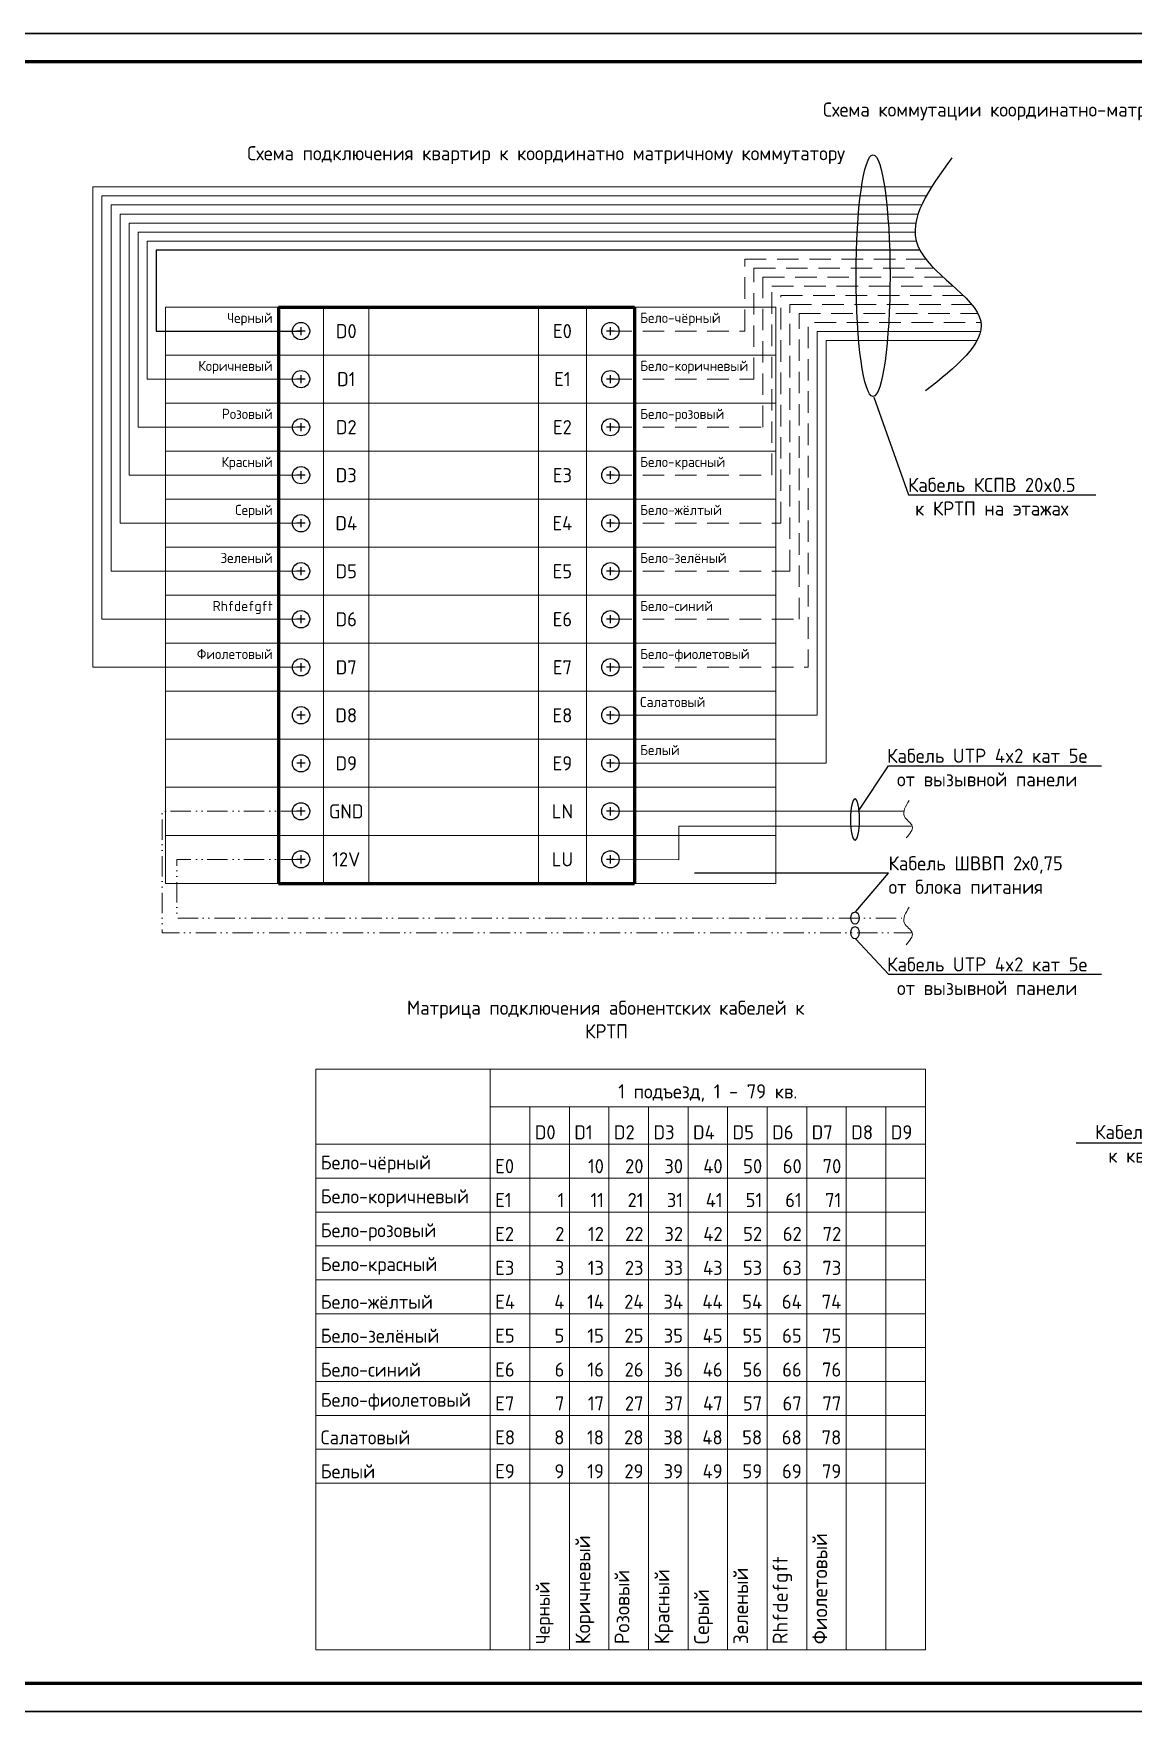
# Model space of a CAD drawing. Header units: millimetres. Extents: x -1818 to 2939, y -1518 to 186.
# Drawn here: x 2340 to 2534.7, y -516.9 to -219.9 of the extents above; entities that cross this region are included whole.
import ezdxf
from ezdxf import colors
from ezdxf.entities.mleader import LeaderData, LeaderLine
from ezdxf.math import Vec2, Vec3

# ---------------------------------------------------------------- set-up
doc = ezdxf.new("R2010")
doc.units = ezdxf.units.MM
doc.linetypes.add('ACAD_ISO12W100', pattern=[21, 12, -3, 0, -3, 0, -3])
doc.linetypes.add('штриховая', pattern=[19.05, 12.7, -6.35])
doc.layers.add('(034) Оформление_0', color=7, linetype='Continuous', lineweight=9)
for name, color, linetype in [('_', 7, 'Continuous'), ('Планы', 7, 'Continuous'), ('Текст и таблицы', 7, 'Continuous')]:
    doc.layers.add(name, color=color, linetype=linetype)
doc.layers.add('ВЭ', color=7, linetype='Continuous', plot=False)
doc.styles.get("Standard").update_dxf_attribs({"font": 'GOST Common.ttf'})

# ---------------------------------------------------------------- blocks, each defined once
blk = doc.blocks.new('Клема')
at = {"layer": 'Текст и таблицы'}
for p, q in [((0.72, 0), (-0.72, 0)), ((0, -0.72), (0, 0.72))]:
    blk.add_line(p, q, dxfattribs=at)
blk.add_circle((0, 0), 1.53, dxfattribs=at)
blk = doc.blocks.new('*T352')
at = {"layer": '(034) Оформление_0', "lineweight": 60, "transparency": 16777216}
for p, q in [((20, 0), (83, 0)), ((20, 0), (20, -102)), ((83, 0), (83, -102)), ((20, -102), (83, -102))]:
    blk.add_line(p, q, dxfattribs=at)
at = {"layer": '(034) Оформление_0', "lineweight": 9, "transparency": 16777216}
for p, q in [((28, 0), (28, -102)), ((36, 0), (36, -102)), ((66, 0), (66, -102)), ((74.5, 0), (74.5, -102)), ((20, -8.5), (83, -8.5)), ((20, -17), (83, -17)), ((20, -25.5), (83, -25.5)), ((20, -34), (83, -34)), ((20, -42.5), (83, -42.5)), ((20, -51), (83, -51)), ((20, -59.5), (83, -59.5)), ((20, -68), (83, -68)), ((20, -76.5), (83, -76.5)), ((20, -85), (83, -85)), ((20, -93.5), (83, -93.5))]:
    blk.add_line(p, q, dxfattribs=at)
at = {"layer": 'Defpoints', "color": 8, "linetype": 'ByBlock', "lineweight": 0, "transparency": 16777216}
for p, q in [((0, 0), (20, 0)), ((0, 0), (0, -102)), ((83, 0), (108, 0)), ((108, 0), (108, -102)), ((0, -8.5), (20, -8.5)), ((83, -8.5), (108, -8.5)), ((0, -17), (20, -17)), ((83, -17), (108, -17)), ((0, -25.5), (20, -25.5)), ((83, -25.5), (108, -25.5)), ((0, -34), (20, -34)), ((83, -34), (108, -34)), ((0, -42.5), (20, -42.5)), ((83, -42.5), (108, -42.5)), ((0, -51), (20, -51)), ((83, -51), (108, -51)), ((0, -59.5), (20, -59.5)), ((83, -59.5), (108, -59.5)), ((0, -68), (20, -68)), ((83, -68), (108, -68)), ((0, -76.5), (20, -76.5)), ((83, -76.5), (108, -76.5)), ((0, -85), (20, -85)), ((83, -85), (108, -85)), ((0, -93.5), (20, -93.5)), ((83, -93.5), (108, -93.5)), ((0, -102), (20, -102)), ((83, -102), (108, -102))]:
    blk.add_line(p, q, dxfattribs=at)
at = {"layer": '(034) Оформление_0', "color": 0, "transparency": 16777216}
for p in [(24, -4.25), (78.75, -4.25), (24, -12.75), (78.75, -12.75), (24, -21.25), (78.75, -21.25), (24, -29.75), (78.75, -29.75), (24, -38.25), (78.75, -38.25), (24, -46.75), (78.75, -46.75), (24, -55.25), (78.75, -55.25), (24, -63.75), (78.75, -63.75), (24, -72.25), (78.75, -72.25), (24, -80.75), (78.75, -80.75), (24, -89.25), (78.75, -89.25), (24, -97.75), (78.75, -97.75)]:
    blk.add_blockref('Клема', p, dxfattribs=at)
for s, insert, char_height, width, attachment_point in [('{\\fGOST Common|b0|i0|c0;Черный', (19, -1), 1.8, 18, 3), ('{\\fGOST Common|b0|i0|c0;Бело-чёрный', (84, -1), 1.8, 23, 1), ('D0', (32, -4.25), 2.5, 8, 5), ('E0', (70.25, -4.25), 2.5, 8.5, 5), ('{\\fGOST Common|b0|i0|c0;Коричневый', (19, -9.5), 1.8, 18, 3), ('D1', (32, -12.75), 2.5, 8, 5), ('E1', (70.25, -12.75), 2.5, 8.5, 5), ('{\\fGOST Common|b0|i0|c0;Бело-коричневый', (84, -9.5), 1.8, 23, 1), ('{\\fGOST Common|b0|i0|c0;Розовый', (19, -18), 1.8, 18, 3), ('D2', (32, -21.25), 2.5, 8, 5), ('E2', (70.25, -21.25), 2.5, 8.5, 5), ('{\\fGOST Common|b0|i0|c0;Бело-розовый', (84, -18), 1.8, 23, 1), ('{\\fGOST Common|b0|i0|c0;Красный', (19, -26.5), 1.8, 18, 3), ('{\\fGOST Common|b0|i0|c0;Бело-красный', (84, -26.5), 1.8, 23, 1), ('D3', (32, -29.75), 2.5, 8, 5), ('E3', (70.25, -29.75), 2.5, 8.5, 5), ('{\\fGOST Common|b0|i0|c0;Серый', (19, -35), 1.8, 18, 3), ('{\\fGOST Common|b0|i0|c0;Бело-жёлтый', (84, -35), 1.8, 23, 1), ('D4', (32, -38.25), 2.5, 8, 5), ('E4', (70.25, -38.25), 2.5, 8.5, 5), ('{\\fGOST Common|b0|i0|c0;Зеленый', (19, -43.5), 1.8, 18, 3), ('{\\fGOST Common|b0|i0|c0;Бело-зелёный', (84, -43.5), 1.8, 23, 1), ('D5', (32, -46.75), 2.5, 8, 5), ('E5', (70.25, -46.75), 2.5, 8.5, 5), ('{\\fGOST Common|b0|i0|c0;Rhfdefgft', (19, -52), 1.8, 18, 3), ('{\\fGOST Common|b0|i0|c0;Бело-синий', (84, -52), 1.8, 23, 1), ('D6', (32, -55.25), 2.5, 8, 5), ('E6', (70.25, -55.25), 2.5, 8.5, 5), ('{\\fGOST Common|b0|i0|c0;Фиолетовый', (19, -60.5), 1.8, 18, 3), ('{\\fGOST Common|b0|i0|c0;Бело-фиолетовый', (84, -60.5), 1.8, 23, 1), ('D7', (32, -63.75), 2.5, 8, 5), ('E7', (70.25, -63.75), 2.5, 8.5, 5), ('{\\fGOST Common|b0|i0|c0;', (19, -69), 1.8, 18, 3), ('D8', (32, -72.25), 2.5, 8, 5), ('E8', (70.25, -72.25), 2.5, 8.5, 5), ('{\\fGOST Common|b0|i0|c0;Салатовый', (84, -69), 1.8, 23, 1), ('{\\fGOST Common|b0|i0|c0;', (19, -77.5), 1.8, 18, 3), ('D9', (32, -80.75), 2.5, 8, 5), ('E9', (70.25, -80.75), 2.5, 8.5, 5), ('{\\fGOST Common|b0|i0|c0;Белый', (84, -77.5), 1.8, 23, 1), ('GND', (32, -89.25), 2.5, 8, 5), ('LN', (70.25, -89.25), 2.5, 8.5, 5), ('12V', (32, -97.75), 2.5, 8, 5), ('LU', (70.25, -97.75), 2.5, 8.5, 5)]:
    blk.add_mtext(s, dxfattribs=dict(at, insert=insert, char_height=char_height, width=width, attachment_point=attachment_point))
blk = doc.blocks.new('*U491')
at = {"layer": '(034) Оформление_0', "lineweight": 60}
blk.add_lwpolyline([(415, 5), (415, 292), (20, 292), (20, 5)], close=True, dxfattribs=at)
at = {"layer": 'ВЭ'}
blk.add_lwpolyline([(420, 297), (0, 297), (0, 0), (420, 0)], close=True, dxfattribs=at)
blk = doc.blocks.new('*T330')
at = {"layer": '(034) Оформление_0', "lineweight": 9, "transparency": 16777216}
for p, q in [((0, 0), (30.87, 0)), ((0, 0), (0, -102.8)), ((107.87, 0), (107.87, -102.8)), ((30.87, -6.65), (30.87, -13.3)), ((37.87, -6.65), (107.87, -6.65)), ((51.87, -6.65), (51.87, -102.8)), ((58.87, -6.65), (58.87, -102.8)), ((65.87, -6.65), (65.87, -102.8)), ((72.87, -6.65), (72.87, -102.8)), ((79.87, -6.65), (79.87, -102.8)), ((86.87, -6.65), (86.87, -102.8)), ((93.87, -6.65), (93.87, -102.8)), ((100.87, -6.65), (100.87, -102.8)), ((0, -13.3), (30.87, -13.3)), ((37.87, -13.3), (107.87, -13.3)), ((44.87, -13.3), (44.87, -102.8)), ((0, -19.3), (30.87, -19.3)), ((93.87, -19.3), (107.87, -19.3)), ((0, -25.3), (37.87, -25.3)), ((93.87, -25.3), (107.87, -25.3)), ((0, -31.3), (30.87, -31.3)), ((93.87, -31.3), (107.87, -31.3)), ((0, -37.3), (37.87, -37.3)), ((93.87, -37.3), (107.87, -37.3)), ((0, -43.3), (30.87, -43.3)), ((93.87, -43.3), (107.87, -43.3)), ((0, -49.3), (37.87, -49.3)), ((93.87, -49.3), (107.87, -49.3)), ((0, -55.3), (30.87, -55.3)), ((93.87, -55.3), (107.87, -55.3)), ((0, -61.3), (37.87, -61.3)), ((93.87, -61.3), (107.87, -61.3)), ((0, -67.3), (30.87, -67.3)), ((93.87, -67.3), (107.87, -67.3)), ((0, -73.3), (44.87, -73.3)), ((30.87, -73.3), (30.87, -102.8)), ((37.87, -73.3), (37.87, -102.8)), ((93.87, -73.3), (107.87, -73.3)), ((0, -102.8), (107.87, -102.8))]:
    blk.add_line(p, q, dxfattribs=at)
at = {"layer": '(034) Оформление_0', "lineweight": 15, "transparency": 16777216}
for p, q in [((30.87, 0), (107.87, 0)), ((30.87, 0), (30.87, -6.65)), ((30.87, -6.65), (37.87, -6.65)), ((37.87, -6.65), (37.87, -73.3)), ((44.87, -6.65), (44.87, -13.3)), ((30.87, -13.3), (37.87, -13.3)), ((30.87, -13.3), (30.87, -73.3)), ((30.87, -19.3), (93.87, -19.3)), ((37.87, -25.3), (93.87, -25.3)), ((30.87, -31.3), (93.87, -31.3)), ((37.87, -37.3), (93.87, -37.3)), ((30.87, -43.3), (93.87, -43.3)), ((37.87, -49.3), (93.87, -49.3)), ((30.87, -55.3), (93.87, -55.3)), ((37.87, -61.3), (93.87, -61.3)), ((30.87, -67.3), (93.87, -67.3)), ((44.87, -73.3), (93.87, -73.3))]:
    blk.add_line(p, q, dxfattribs=at)
at = {"layer": '(034) Оформление_0', "transparency": 16777216, "char_height": 2.5}
for s, insert, width, attachment_point in [('1 подъезд, 1 - 79 кв.', (69.37, -5.77), 75.2452, 8), ('D0', (38.75, -12.43), 5.2452, 7), ('D1', (45.75, -12.43), 5.2452, 7), ('D2', (52.75, -12.43), 5.2452, 7), ('D3', (59.75, -12.43), 5.2452, 7), ('D4', (66.75, -12.43), 5.2452, 7), ('D5', (73.75, -12.43), 5.2452, 7), ('D6', (80.75, -12.43), 5.2452, 7), ('D7', (87.75, -12.43), 5.2452, 7), ('D8', (94.75, -12.43), 5.2452, 7), ('D9', (101.75, -12.43), 5.2452, 7), ('E0', (31.75, -18.43), 5.2452, 7), ('10', (50.99, -18.43), 5.2452, 9), ('20', (57.99, -18.43), 5.2452, 9), ('30', (64.99, -18.43), 5.2452, 9), ('40', (71.99, -18.43), 5.2452, 9), ('50', (78.99, -18.43), 5.2452, 9), ('60', (85.99, -18.43), 5.2452, 9), ('70', (92.99, -18.43), 5.2452, 9), ('E1', (31.75, -24.43), 5.2452, 7), ('1', (43.99, -24.43), 5.2452, 9), ('11', (50.99, -24.43), 5.2452, 9), ('21', (57.99, -24.43), 5.2452, 9), ('31', (64.99, -24.43), 5.2452, 9), ('41', (71.99, -24.43), 5.2452, 9), ('51', (78.99, -24.43), 5.2452, 9), ('61', (85.99, -24.43), 5.2452, 9), ('71', (92.99, -24.43), 5.2452, 9), ('E2', (31.75, -30.43), 5.2452, 7), ('2', (43.99, -30.43), 5.2452, 9), ('12', (50.99, -30.43), 5.2452, 9), ('22', (57.99, -30.43), 5.2452, 9), ('32', (64.99, -30.43), 5.2452, 9), ('42', (71.99, -30.43), 5.2452, 9), ('52', (78.99, -30.43), 5.2452, 9), ('62', (85.99, -30.43), 5.2452, 9), ('72', (92.99, -30.43), 5.2452, 9), ('E3', (31.75, -36.43), 5.2452, 7), ('3', (43.99, -36.43), 5.2452, 9), ('13', (50.99, -36.43), 5.2452, 9), ('23', (57.99, -36.43), 5.2452, 9), ('33', (64.99, -36.43), 5.2452, 9), ('43', (71.99, -36.43), 5.2452, 9), ('53', (78.99, -36.43), 5.2452, 9), ('63', (85.99, -36.43), 5.2452, 9), ('73', (92.99, -36.43), 5.2452, 9), ('E4', (31.75, -42.43), 5.2452, 7), ('4', (43.99, -42.43), 5.2452, 9), ('14', (50.99, -42.43), 5.2452, 9), ('24', (57.99, -42.43), 5.2452, 9), ('34', (64.99, -42.43), 5.2452, 9), ('44', (71.99, -42.43), 5.2452, 9), ('54', (78.99, -42.43), 5.2452, 9), ('64', (85.99, -42.43), 5.2452, 9), ('74', (92.99, -42.43), 5.2452, 9), ('E5', (31.75, -48.43), 5.2452, 7), ('5', (43.99, -48.43), 5.2452, 9), ('15', (50.99, -48.43), 5.2452, 9), ('25', (57.99, -48.43), 5.2452, 9), ('35', (64.99, -48.43), 5.2452, 9), ('45', (71.99, -48.43), 5.2452, 9), ('55', (78.99, -48.43), 5.2452, 9), ('65', (85.99, -48.43), 5.2452, 9), ('75', (92.99, -48.43), 5.2452, 9), ('E6', (31.75, -54.43), 5.2452, 7), ('6', (43.99, -54.43), 5.2452, 9), ('16', (50.99, -54.43), 5.2452, 9), ('26', (57.99, -54.43), 5.2452, 9), ('36', (64.99, -54.43), 5.2452, 9), ('46', (71.99, -54.43), 5.2452, 9), ('56', (78.99, -54.43), 5.2452, 9), ('66', (85.99, -54.43), 5.2452, 9), ('76', (92.99, -54.43), 5.2452, 9), ('E7', (31.75, -60.43), 5.2452, 7), ('7', (43.99, -60.43), 5.2452, 9), ('17', (50.99, -60.43), 5.2452, 9), ('27', (57.99, -60.43), 5.2452, 9), ('37', (64.99, -60.43), 5.2452, 9), ('47', (71.99, -60.43), 5.2452, 9), ('57', (78.99, -60.43), 5.2452, 9), ('67', (85.99, -60.43), 5.2452, 9), ('77', (92.99, -60.43), 5.2452, 9), ('E8', (31.75, -66.43), 5.2452, 7), ('8', (43.99, -66.43), 5.2452, 9), ('18', (50.99, -66.43), 5.2452, 9), ('28', (57.99, -66.43), 5.2452, 9), ('38', (64.99, -66.43), 5.2452, 9), ('48', (71.99, -66.43), 5.2452, 9), ('58', (78.99, -66.43), 5.2452, 9), ('68', (85.99, -66.43), 5.2452, 9), ('78', (92.99, -66.43), 5.2452, 9), ('E9', (31.75, -72.43), 5.2452, 7), ('9', (43.99, -72.43), 5.2452, 9), ('19', (50.99, -72.43), 5.2452, 9), ('29', (57.99, -72.43), 5.2452, 9), ('39', (64.99, -72.43), 5.2452, 9), ('49', (71.99, -72.43), 5.2452, 9), ('59', (78.99, -72.43), 5.2452, 9), ('69', (85.99, -72.43), 5.2452, 9), ('79', (92.99, -72.43), 5.2452, 9)]:
    blk.add_mtext(s, dxfattribs=dict(at, insert=insert, width=width, attachment_point=attachment_point))
at = {"layer": '(034) Оформление_0', "color": 0, "transparency": 16777216, "char_height": 2.4694, "width": 29.1168, "attachment_point": 7}
for s, insert in [('{\\fGOST Common|b0|i0|c0;Бело-чёрный', (0.88, -18.43)), ('{\\fGOST Common|b0|i0|c0;Бело-коричневый', (0.88, -24.43)), ('{\\fGOST Common|b0|i0|c0;Бело-розовый', (0.88, -30.43)), ('{\\fGOST Common|b0|i0|c0;Бело-красный', (0.88, -36.43)), ('{\\fGOST Common|b0|i0|c0;Бело-жёлтый', (0.88, -42.43)), ('{\\fGOST Common|b0|i0|c0;Бело-зелёный', (0.88, -48.43)), ('{\\fGOST Common|b0|i0|c0;Бело-синий', (0.88, -54.43)), ('{\\fGOST Common|b0|i0|c0;Бело-фиолетовый', (0.88, -60.43)), ('{\\fGOST Common|b0|i0|c0;Салатовый', (0.88, -66.43)), ('{\\fGOST Common|b0|i0|c0;Белый', (0.88, -72.43))]:
    blk.add_mtext(s, dxfattribs=dict(at, insert=insert))
at = {"layer": '(034) Оформление_0', "color": 0, "transparency": 16777216, "width": 27.5016, "attachment_point": 7, "rotation": 90}
for s, insert, char_height in [('{\\fGOST Common|b0|i0|c0;Коричневый', (49.29, -101.8), 2.6323), ('{\\fGOST Common|b0|i0|c0;Фиолетовый', (90.5, -101.8), 2.6323), ('{\\fGOST Common|b0|i0|c0;Розовый', (55.5, -101.8), 2.6323), ('{\\fGOST Common|b0|i0|c0;Красный', (63.29, -101.8), 2.6323), ('{\\fGOST Common|b0|i0|c0;Зеленый', (76.5, -101.8), 2.6323), ('{\\fGOST Common|b0|i0|c0;Rhfdefgft', (84.29, -101.8), 2.6323), ('{\\fGOST Common|b0|i0|c0;Черный', (42.08, -101.8), 2.4694), ('{\\fGOST Common|b0|i0|c0;Серый', (70.29, -101.8), 2.6323), ('{\\fGOST Common|b0|i0|c0;', (97.5, -101.8), 2.6323), ('{\\fGOST Common|b0|i0|c0;', (104.5, -101.8), 2.6323)]:
    blk.add_mtext(s, dxfattribs=dict(at, insert=insert, char_height=char_height))

msp = doc.modelspace()

# ---------------------------------------------------------------- linework, layer by layer
msp.add_lwpolyline([(2617.42, -353.33), (2617.42, -252.96), (2523.37, -252.96), (2496.86, -258.25), (2361.75, -258.25), (2361.75, -272.58), (2387.37, -272.58)])
at = {"layer": '_', "color": 212, "linetype": 'Continuous', "lineweight": 0, "ltscale": 0.3}
for points in [[(2622.33, -353.33), (2622.33, -248.06), (2523.37, -248.06), (2498.96, -247.05), (2350.55, -247.05), (2350.55, -332.08), (2387.37, -332.08)], [(2630.74, -246.65), (2523.37, -246.65)]]:
    msp.add_lwpolyline(points, dxfattribs=at)
at = {"layer": '_', "color": 5, "linetype": 'Continuous', "lineweight": 0, "ltscale": 0.3}
for points in [[(2621.62, -353.33), (2621.62, -248.76), (2523.37, -248.76), (2498.01, -248.65), (2352.15, -248.65), (2352.15, -323.58), (2387.37, -323.58)], [(2630.74, -247.35), (2523.37, -247.35)]]:
    msp.add_lwpolyline(points, dxfattribs=at)
at = {"layer": '_', "color": 96, "lineweight": 0, "ltscale": 0.3}
msp.add_lwpolyline([(2620.92, -353.33), (2620.92, -249.46), (2523.37, -249.46), (2497.19, -250.25), (2353.75, -250.25), (2353.75, -315.08), (2387.37, -315.08)], dxfattribs=at)
at = {"layer": '_', "color": 253, "linetype": 'Continuous', "lineweight": 0, "ltscale": 0.3}
msp.add_lwpolyline([(2620.22, -353.33), (2620.22, -250.16), (2523.37, -250.16), (2496.56, -251.85), (2355.35, -251.85), (2355.35, -306.58), (2387.37, -306.58)], dxfattribs=at)
at = {"layer": '_', "color": 1, "linetype": 'Continuous', "lineweight": 0, "ltscale": 0.3}
msp.add_lwpolyline([(2619.52, -353.33), (2619.52, -250.86), (2523.37, -250.86), (2496.15, -253.45), (2356.95, -253.45), (2356.95, -298.08), (2387.37, -298.08)], dxfattribs=at)
at = {"layer": '_', "color": 230, "linetype": 'Continuous', "lineweight": 0, "ltscale": 0.3}
msp.add_lwpolyline([(2618.82, -353.33), (2618.82, -251.56), (2523.37, -251.56), (2496.01, -255.05), (2358.55, -255.05), (2358.55, -289.58), (2387.37, -289.58)], dxfattribs=at)
at = {"layer": '_', "color": 42, "linetype": 'Continuous', "lineweight": 0, "ltscale": 0.3}
msp.add_lwpolyline([(2618.12, -353.33), (2618.12, -252.26), (2523.37, -252.26), (2496.22, -256.65), (2360.15, -256.65), (2360.15, -281.08), (2387.37, -281.08)], dxfattribs=at)
at = {"layer": '_', "linetype": 'штриховая', "lineweight": 0, "ltscale": 0.3}
msp.add_lwpolyline([(2442.12, -272.58), (2465.89, -272.58), (2465.89, -259.85), (2497.93, -259.85), (2523.37, -253.66), (2624.43, -253.66), (2624.43, -353.33)], dxfattribs=at)
at = {"layer": '_', "color": 42, "linetype": 'штриховая', "lineweight": 0, "ltscale": 0.3}
msp.add_lwpolyline([(2442.12, -281.08), (2467.49, -281.08), (2467.49, -261.45), (2499.36, -261.45), (2523.37, -254.37), (2625.13, -254.37), (2625.13, -353.33)], dxfattribs=at)
at = {"layer": '_', "color": 230, "linetype": 'штриховая', "lineweight": 0, "ltscale": 0.3}
msp.add_lwpolyline([(2442.12, -289.58), (2469.09, -289.58), (2469.09, -263.05), (2501.04, -263.05), (2523.37, -255.07), (2625.83, -255.07), (2625.83, -353.33)], dxfattribs=at)
at = {"layer": '_', "color": 1, "linetype": 'штриховая', "lineweight": 0, "ltscale": 0.3}
msp.add_lwpolyline([(2442.12, -298.08), (2470.69, -298.08), (2470.69, -264.65), (2502.81, -264.65), (2523.37, -255.77), (2626.53, -255.77), (2626.53, -353.33)], dxfattribs=at)
at = {"layer": '_', "color": 2, "linetype": 'штриховая', "lineweight": 0, "ltscale": 0.3}
msp.add_lwpolyline([(2442.12, -306.58), (2472.29, -306.58), (2472.29, -266.25), (2504.53, -266.25), (2523.37, -256.47), (2627.23, -256.47), (2627.23, -353.33)], dxfattribs=at)
at = {"layer": '_', "color": 96, "linetype": 'штриховая', "lineweight": 0, "ltscale": 0.3}
msp.add_lwpolyline([(2442.12, -315.08), (2473.89, -315.08), (2473.89, -267.85), (2506.03, -267.85), (2523.37, -257.17), (2627.93, -257.17), (2627.93, -353.33)], dxfattribs=at)
at = {"layer": '_', "color": 5, "linetype": 'штриховая', "lineweight": 0, "ltscale": 0.3}
msp.add_lwpolyline([(2442.12, -323.58), (2475.49, -323.58), (2475.49, -269.45), (2507.13, -269.45), (2523.37, -257.87), (2628.64, -257.87), (2628.64, -353.33)], dxfattribs=at)
at = {"layer": '_', "color": 212, "linetype": 'штриховая', "lineweight": 0, "ltscale": 0.3, "flags": 128}
msp.add_lwpolyline([(2442.12, -332.08), (2477.09, -332.08), (2477.09, -271.05), (2507.68, -271.05), (2523.37, -258.57), (2629.34, -258.57), (2629.34, -353.33)], dxfattribs=at)
at = {"layer": '_', "color": 3, "linetype": 'Continuous', "lineweight": 0, "ltscale": 0.3, "flags": 128}
msp.add_lwpolyline([(2442.12, -340.58), (2478.69, -340.58), (2478.69, -272.65), (2507.6, -272.65), (2523.37, -259.27), (2630.04, -259.27), (2630.04, -353.33)], dxfattribs=at)
at = {"layer": '_', "linetype": 'Continuous', "lineweight": 0, "ltscale": 0.3, "flags": 128}
for points in [[(2442.12, -349.08), (2480.29, -349.08), (2480.29, -274.25), (2506.99, -274.25), (2523.37, -259.97), (2630.74, -259.97), (2630.74, -353.33)], [(2442.12, -357.58), (2494.05, -357.58)], [(2442.12, -366.08), (2454.21, -366.16), (2454.21, -360.18), (2495.51, -360.18)]]:
    msp.add_lwpolyline(points, dxfattribs=at)
at = {"layer": '_', "color": 30, "linetype": 'ACAD_ISO12W100', "lineweight": 0, "ltscale": 0.3, "flags": 128}
msp.add_lwpolyline([(2387.37, -357.58), (2362.81, -357.58), (2362.81, -379.07), (2495.51, -379.07)], dxfattribs=at)
at = {"layer": '_', "color": 34, "linetype": 'ACAD_ISO12W100', "lineweight": 0, "ltscale": 0.3, "flags": 128}
msp.add_lwpolyline([(2387.37, -366.08), (2365.41, -366.08), (2365.41, -376.47), (2494.05, -376.47)], dxfattribs=at)
at = {"layer": '_', "linetype": 'Continuous', "lineweight": 0, "ltscale": 5}
for points in [[(2494.99, -355.65), (2494.15, -358.48), (2495.52, -360.22), (2494.46, -362.3)], [(2494.99, -374.55), (2494.15, -377.37), (2495.52, -379.11), (2494.46, -381.19)]]:
    msp.add_spline(points, degree=3, dxfattribs=at)
at = {"layer": 'Планы'}
msp.add_ellipse((2488.59, -262.76), major_axis=(0, -21.38), ratio=0.140585, dxfattribs=at)
at = {"layer": 'Планы', "extrusion": (0, 0, -1)}
for centre, major_axis, ratio in [((2485.4, -359.02), (0, -3.65), 0.221496), ((2485.4, -376.47), (0, -1.02), 0.794125), ((2485.4, -379.07), (0, -1.02), 0.794125)]:
    msp.add_ellipse(centre, major_axis=major_axis, ratio=ratio, dxfattribs=at)

# ---------------------------------------------------------------- block references
for name, p in [('*T352', (2363.37, -268.33)), ('*T330', (2389.98, -403.21))]:
    msp.add_blockref(name, p)

# ---------------------------------------------------------------- texts
at = {"layer": '(034) Оформление_0', "lineweight": 0, "char_height": 2.5}
for s, width, insert, attachment_point in [('Схема коммутации координатно-матричного коммутатора.', 265.6966, (2523.89, -232.11), 2), ('Схема подключения квартир к координатно матричному коммутатору', 123.2092, (2377.86, -239.84), 1), ('\\pi3.40741;Матрица подключения абонентских кабелей к \\P\\pi34.93203;КРТП', 77.3641, (2402.7, -391.1), 1)]:
    msp.add_mtext_dynamic_manual_height_columns(s, width=width, gutter_width=23.82, heights=[0], dxfattribs=dict(at, insert=insert, attachment_point=attachment_point))

# ---------------------------------------------------------------- leaders
at = {"layer": '(034) Оформление_0', "linetype": 'Continuous', "lineweight": 0, "ltscale": 5}
ml = msp.add_multileader_mtext('Standard', dxfattribs=at)
ml.set_content('Кабель UTP 4x2 кат 5е \\Pот вызывной панели', color=256)
ml.set_leader_properties()
ml.build(insert=Vec2(0, 0))
ml.multileader.update_dxf_attribs({"text_left_attachment_type": 6, "text_right_attachment_type": 6, "dogleg_length": 0, "arrow_head_size": 0.18})
ctx = ml.context
ctx.base_point, ctx.char_height, ctx.arrow_head_size, ctx.landing_gap_size, ctx.plane_origin = Vec3(2491.33, -349.5), 2.5, 0.18, 0, Vec3(2491.72, -346.72)
ctx.left_attachment, ctx.right_attachment, ctx.text_align_type = 6, 6, 1
notes = []
notes.append((ctx, [(1, (1, 1, 0), (2491.33, -349.5), (1, 0), 0, [(0, [(2485.99, -357.58)], 0, [])])]))
ctx.mtext.insert, ctx.mtext.alignment, ctx.mtext.flow_direction = Vec3(2508.79, -346.5), 2, 5
ml = msp.add_multileader_mtext('Standard', dxfattribs=at)
ml.set_content('Кабель ШВВП 2х0,75\\P\\pq*;от блока питания', color=256)
ml.set_leader_properties()
ml.build(insert=Vec2(0, 0))
ml.multileader.update_dxf_attribs({"text_left_attachment_type": 6, "text_right_attachment_type": 6, "dogleg_length": 0, "arrow_head_size": 0.18})
ctx = ml.context
ctx.base_point, ctx.char_height, ctx.arrow_head_size, ctx.landing_gap_size, ctx.plane_origin = Vec3(2491.33, -368.53), 2.5, 0.18, 0, Vec3(2491.72, -365.75)
ctx.left_attachment, ctx.right_attachment = 6, 6
notes.append((ctx, [(1, (1, 1, 0), (2491.33, -368.53), (1, 0), 0, [(0, [(2485.4, -375.45)], 0, [])])]))
ctx.mtext.insert, ctx.mtext.flow_direction = Vec3(2491.33, -365.53), 5
ml = msp.add_multileader_mtext('Standard', dxfattribs=at)
ml.set_content('Кабель UTP 4x2 кат 5е \\Pот вызывной панели', color=256)
ml.set_leader_properties()
ml.build(insert=Vec2(0, 0))
ml.multileader.update_dxf_attribs({"text_left_attachment_type": 6, "text_right_attachment_type": 6, "dogleg_length": 0, "arrow_head_size": 0.18})
ctx = ml.context
ctx.base_point, ctx.char_height, ctx.arrow_head_size, ctx.landing_gap_size, ctx.plane_origin = Vec3(2491.33, -386.43), 2.5, 0.18, 0, Vec3(2491.72, -383.66)
ctx.left_attachment, ctx.right_attachment, ctx.text_align_type = 6, 6, 1
notes.append((ctx, [(1, (1, 1, 0), (2491.33, -386.43), (1, 0), 0, [(0, [(2485.4, -380.09)], 0, [])])]))
ctx.mtext.insert, ctx.mtext.alignment, ctx.mtext.flow_direction = Vec3(2508.79, -383.43), 2, 5
ml = msp.add_multileader_mtext('Standard', dxfattribs=at)
ml.set_content('Кабель КСПВ 2x0.5\\Pк квартире №8', color=256)
ml.set_leader_properties()
ml.build(insert=Vec2(0, 0))
ml.multileader.update_dxf_attribs({"text_left_attachment_type": 6, "text_right_attachment_type": 6, "dogleg_length": 0, "arrow_head_size": 0.18})
ctx = ml.context
ctx.base_point, ctx.char_height, ctx.arrow_head_size, ctx.landing_gap_size, ctx.plane_origin = Vec3(2528.04, -416.34), 2.5, 0.18, 0, Vec3(2602.54, -413.28)
ctx.left_attachment, ctx.right_attachment, ctx.text_align_type = 6, 6, 1
notes.append((ctx, [(0, (1, 1, 0), (2555.75, -416.34), (-1, 0), 0, [(0, [(2562.22, -400.43)], 0, [])])]))
ctx.mtext.insert, ctx.mtext.alignment, ctx.mtext.flow_direction = Vec3(2541.9, -413.09), 2, 5
for ctx, leaders in notes:
    for number, flags, end, landing, length, lines in leaders:
        leader = LeaderData()
        leader.index, (leader.has_last_leader_line, leader.has_dogleg_vector, leader.attachment_direction) = number, flags
        leader.last_leader_point, leader.dogleg_vector, leader.dogleg_length = Vec3(end), Vec3(landing), length
        for number, points, colour, breaks in lines:
            line = LeaderLine()
            line.index, line.vertices, line.color, line.breaks = number, Vec3.list(points), colors.encode_raw_color(colour), breaks
            leader.lines.append(line)
        ctx.leaders.append(leader)

# ---------------------------------------------------------------- next in the draw order: wipeouts: each hides what was drawn before it
msp.add_wipeout([(2500.66, -280.94), (2505.01, -276.94), (2507.01, -274.21), (2507.62, -272.57), (2507.72, -271.47), (2507.44, -270.15), (2505.85, -267.64), (2503.7, -265.46), (2501.82, -263.76), (2499.17, -261.25), (2498.15, -260.12), (2497.28, -258.94), (2496.31, -256.94), (2496.01, -254.94), (2496.25, -252.94), (2496.89, -250.94), (2497.85, -248.94), (2499.03, -246.94), (2502.53, -241.93), (2632.3, -241.93), (2632.3, -268.33), (2562.32, -268.33), (2562.32, -283.17), (2497.88, -283.17)])

# ---------------------------------------------------------------- next in the draw order: linework, layer by layer
at = {"layer": 'ВЭ'}
msp.add_lwpolyline([(2309.28, -219.91), (2729.28, -219.91), (2729.28, -516.91), (2309.28, -516.91)], close=True, dxfattribs=at)
at = {"layer": 'Планы'}
msp.add_spline([(2502.53, -241.93), (2496.49, -257.46), (2507.64, -270.83), (2497.88, -283.17)], degree=3, dxfattribs=at)

# ---------------------------------------------------------------- next in the draw order: block references
at = {"layer": '(034) Оформление_0'}
msp.add_blockref('*U491', (2309.28, -516.91), dxfattribs=at)

# ---------------------------------------------------------------- next in the draw order: leaders
at = {"layer": '(034) Оформление_0', "linetype": 'Continuous', "lineweight": 0, "ltscale": 5}
ml = msp.add_multileader_mtext('Standard', dxfattribs=at)
ml.set_content('Кабель КСПВ 20x0.5\\Pк КРТП на этажах', color=256)
ml.set_leader_properties()
ml.build(insert=Vec2(0, 0))
ml.multileader.update_dxf_attribs({"text_left_attachment_type": 6, "text_right_attachment_type": 6, "dogleg_length": 0, "arrow_head_size": 0.18})
ctx = ml.context
ctx.base_point, ctx.char_height, ctx.arrow_head_size, ctx.landing_gap_size, ctx.plane_origin = Vec3(2494.86, -301.56), 2.5, 0.18, 0, Vec3(2493.9, -300.41)
ctx.left_attachment, ctx.right_attachment, ctx.text_align_type = 6, 6, 1
notes = []
notes.append((ctx, [(1, (1, 1, 0), (2494.86, -301.56), (1, 0), 0, [(0, [(2488.68, -284.12)], 0, [])])]))
ctx.mtext.insert, ctx.mtext.alignment, ctx.mtext.flow_direction = Vec3(2509.59, -298.56), 2, 5
for ctx, leaders in notes:
    for number, flags, end, landing, length, lines in leaders:
        leader = LeaderData()
        leader.index, (leader.has_last_leader_line, leader.has_dogleg_vector, leader.attachment_direction) = number, flags
        leader.last_leader_point, leader.dogleg_vector, leader.dogleg_length = Vec3(end), Vec3(landing), length
        for number, points, colour, breaks in lines:
            line = LeaderLine()
            line.index, line.vertices, line.color, line.breaks = number, Vec3.list(points), colors.encode_raw_color(colour), breaks
            leader.lines.append(line)
        ctx.leaders.append(leader)

doc.saveas('drawing.dxf')
